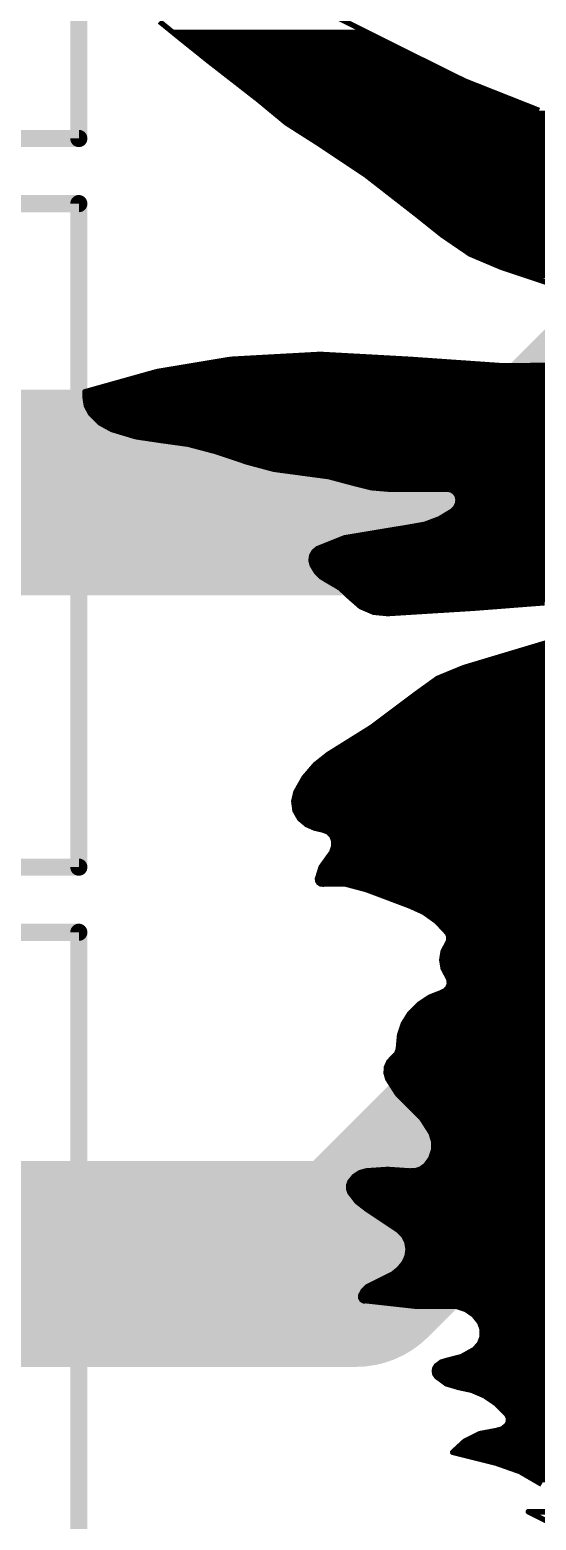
# Model space of a CAD drawing. Extents: x -0.6 to 18.1, y -1.8 to 18.1.
# Drawn here: x 5.13 to 6.631, y 9.528 to 13.944 of the extents above; entities that cross this region are included whole.
import ezdxf

# ---------------------------------------------------------------- set-up
doc = ezdxf.new("R2010")
doc.units = 0
for name, color, linetype in [('1', 12, 'CONTINUOUS'), ('22', 253, 'CONTINUOUS'), ('39', 12, 'CONTINUOUS')]:
    doc.layers.add(name, color=color, linetype=linetype)

msp = doc.modelspace()

# ---------------------------------------------------------------- linework, layer by layer
at = {"layer": '1', "const_width": 0.6096}
for points in [[(7.587, 13.556), (6.604, 12.573)], [(6.604, 12.573), (4.279, 12.573)], [(6.096, 10.287), (7.239, 11.43)], [(4.152, 10.287), (6.096, 10.287)]]:
    msp.add_lwpolyline(points, dxfattribs=at)
at = {"layer": '1', "const_width": 0.3048}
for points in [[(6.604, 12.4206, 1), (6.604, 12.7254)], [(6.4962, 12.6808, 1), (6.7118, 12.4652)], [(6.096, 10.1346, 1), (6.096, 10.4394)], [(5.9882, 10.3948, 1), (6.2038, 10.1792)]]:
    msp.add_lwpolyline(points, format="xyb", dxfattribs=at)
at = {"layer": '22', "const_width": 0.016}
for points in [[(6.207, 13.8976), (5.7902, 14.106)], [(5.5142, 13.9686), (5.5818, 13.9136)], [(5.5543, 13.936), (6.1302, 13.936)], [(5.5739, 13.92), (6.1622, 13.92)], [(5.5818, 13.9136), (5.6619, 13.8495)], [(5.5938, 13.904), (6.1942, 13.904)], [(5.6138, 13.888), (6.2264, 13.888)], [(5.6338, 13.872), (6.2587, 13.872)], [(6.4195, 13.7924), (6.207, 13.8976)], [(5.6538, 13.856), (6.291, 13.856)], [(5.6619, 13.8495), (5.8062, 13.7373)], [(5.6741, 13.84), (6.3233, 13.84)], [(5.6947, 13.824), (6.3556, 13.824)], [(5.7153, 13.808), (6.388, 13.808)], [(5.7359, 13.792), (6.4205, 13.792)], [(5.7564, 13.776), (6.4609, 13.776)], [(6.6399, 13.7052), (6.4195, 13.7924)], [(5.777, 13.76), (6.5014, 13.76)], [(5.7976, 13.744), (6.5418, 13.744)], [(5.8062, 13.7373), (5.8904, 13.6677)], [(5.8175, 13.728), (6.5823, 13.728)], [(5.8368, 13.712), (6.6227, 13.712)], [(5.8562, 13.696), (6.6614, 13.696)], [(5.8756, 13.68), (6.6987, 13.68)], [(5.8904, 13.6677), (5.9826, 13.609)], [(5.8963, 13.664), (6.7361, 13.664)], [(5.9214, 13.648), (6.7735, 13.648)], [(5.9465, 13.632), (6.8108, 13.632)], [(5.9716, 13.616), (6.8482, 13.616)], [(5.9826, 13.609), (6.1269, 13.5128)], [(5.9961, 13.6), (6.8855, 13.6)], [(6.0201, 13.584), (6.9229, 13.584)], [(6.0441, 13.568), (6.9603, 13.568)], [(6.0681, 13.552), (6.9946, 13.552)], [(6.0921, 13.536), (7.0265, 13.536)], [(6.1161, 13.52), (7.0585, 13.52)], [(6.1269, 13.5128), (6.2712, 13.4006)], [(6.1382, 13.504), (7.0904, 13.504)], [(6.1588, 13.488), (7.1313, 13.488)], [(6.1794, 13.472), (9.1251, 13.472)], [(6.2, 13.456), (9.1363, 13.456)], [(6.2205, 13.44), (9.1476, 13.44)], [(6.2411, 13.424), (9.1588, 13.424)], [(6.2617, 13.408), (9.1701, 13.408)], [(6.2712, 13.4006), (6.3514, 13.3365)], [(6.282, 13.392), (9.1814, 13.392)], [(6.302, 13.376), (9.1926, 13.376)], [(6.322, 13.36), (9.2039, 13.36)], [(6.342, 13.344), (9.2152, 13.344)], [(6.3514, 13.3365), (6.4347, 13.2796)], [(6.3638, 13.328), (9.2264, 13.328)], [(6.3873, 13.312), (9.2377, 13.312)], [(6.4107, 13.296), (9.249, 13.296)], [(6.4341, 13.28), (9.2602, 13.28)], [(6.4347, 13.2796), (6.5277, 13.2403)], [(6.4716, 13.264), (9.2715, 13.264)], [(6.5095, 13.248), (9.2828, 13.248)], [(6.5277, 13.2403), (6.672, 13.1922)], [(6.5526, 13.232), (9.294, 13.232)], [(6.6006, 13.216), (9.3053, 13.216)], [(5.9906, 12.9824), (5.7261, 12.9678)], [(5.8745, 12.976), (6.1067, 12.976)], [(6.2551, 12.9678), (5.9906, 12.9824)], [(5.507, 12.9314), (5.2932, 12.8715)], [(5.7261, 12.9678), (5.507, 12.9314)], [(5.5829, 12.944), (9.494, 12.944)], [(5.6792, 12.96), (6.3671, 12.96)], [(6.5353, 12.9483), (6.2551, 12.9678)], [(6.8162, 12.9517), (6.5353, 12.9483)], [(5.3807, 12.896), (9.5273, 12.896)], [(5.4378, 12.912), (9.5162, 12.912)], [(5.4949, 12.928), (9.5051, 12.928)], [(5.2932, 12.8715), (5.2932, 12.8555)], [(5.2932, 12.864), (9.5494, 12.864)], [(5.2932, 12.8555), (5.2973, 12.8301)], [(5.2944, 12.848), (9.5605, 12.848)], [(5.3235, 12.88), (9.5383, 12.88)], [(5.297, 12.832), (9.5716, 12.832)], [(5.2973, 12.8301), (5.3093, 12.8074)], [(5.3048, 12.816), (9.5826, 12.816)], [(5.3093, 12.8074), (5.338, 12.7789)], [(5.3167, 12.8), (9.5937, 12.8)], [(5.3328, 12.784), (9.6048, 12.784)], [(5.338, 12.7789), (5.3734, 12.7594)], [(5.3577, 12.768), (9.6159, 12.768)], [(5.3734, 12.7594), (5.4444, 12.7382)], [(5.3982, 12.752), (9.6272, 12.752)], [(5.4444, 12.7382), (5.5177, 12.7273)], [(5.4591, 12.736), (9.6388, 12.736)], [(5.5177, 12.7273), (5.5988, 12.7161)], [(5.5708, 12.72), (9.6505, 12.72)], [(5.5988, 12.7161), (5.678, 12.6952)], [(5.6447, 12.704), (9.6621, 12.704)], [(5.678, 12.6952), (5.7742, 12.6631)], [(5.6996, 12.688), (9.6737, 12.688)], [(5.7475, 12.672), (9.6854, 12.672)], [(5.7742, 12.6631), (5.8533, 12.6419)], [(5.8008, 12.656), (9.697, 12.656)], [(5.8533, 12.6419), (5.9345, 12.631)], [(5.8678, 12.64), (9.7086, 12.64)], [(5.9345, 12.631), (6.0157, 12.6201)], [(5.9866, 12.624), (9.7203, 12.624)], [(6.0157, 12.6201), (6.0948, 12.599)], [(6.061, 12.608), (9.7319, 12.608)], [(6.0948, 12.599), (6.1423, 12.5872)], [(6.1229, 12.592), (9.7436, 12.592)], [(6.1423, 12.5872), (6.191, 12.583)], [(6.191, 12.583), (6.3674, 12.583)], [(6.3674, 12.583), (6.3797, 12.5805)], [(6.3797, 12.5805), (6.39, 12.5736)], [(6.3864, 12.576), (9.7552, 12.576)], [(6.39, 12.5736), (6.397, 12.5632)], [(6.3975, 12.5387), (6.392, 12.5277)], [(6.397, 12.5632), (6.3994, 12.5509)], [(6.3994, 12.5509), (6.3975, 12.5387)], [(6.3976, 12.56), (9.7667, 12.56)], [(6.3983, 12.544), (9.7783, 12.544)], [(6.3439, 12.4949), (6.3006, 12.4787)], [(6.3834, 12.5189), (6.3439, 12.4949)], [(6.3457, 12.496), (9.813, 12.496)], [(6.372, 12.512), (9.8014, 12.512)], [(6.392, 12.5277), (6.3834, 12.5189)], [(6.3922, 12.528), (9.7898, 12.528)], [(6.2551, 12.4707), (6.0627, 12.4387)], [(6.1186, 12.448), (9.8476, 12.448)], [(6.2148, 12.464), (9.8361, 12.464)], [(6.3006, 12.4787), (6.2551, 12.4707)], [(6.3042, 12.48), (9.8245, 12.48)], [(5.9826, 12.4066), (5.972, 12.3978)], [(6.0627, 12.4387), (5.9826, 12.4066)], [(6.0061, 12.416), (9.8708, 12.416)], [(6.046, 12.432), (9.8592, 12.432)], [(5.9653, 12.3857), (5.9634, 12.372)], [(5.9634, 12.372), (5.9666, 12.3586)], [(5.9644, 12.368), (9.9054, 12.368)], [(5.9651, 12.384), (9.8939, 12.384)], [(5.972, 12.3978), (5.9653, 12.3857)], [(5.9666, 12.3586), (5.9784, 12.3387)], [(5.9747, 12.4), (9.8823, 12.4)], [(5.9705, 12.352), (9.917, 12.352)], [(5.9784, 12.3387), (5.9948, 12.3223)], [(5.9812, 12.336), (9.9285, 12.336)], [(5.9948, 12.3223), (6.0146, 12.3104)], [(5.9986, 12.32), (9.9401, 12.32)], [(6.0146, 12.3104), (6.0494, 12.29)], [(6.0255, 12.304), (9.9517, 12.304)], [(6.0494, 12.29), (6.0788, 12.2623)], [(6.0515, 12.288), (9.9638, 12.288)], [(6.0685, 12.272), (9.9769, 12.272)], [(6.0788, 12.2623), (6.1105, 12.2348)], [(6.0861, 12.256), (9.99, 12.256)], [(6.1045, 12.24), (6.5743, 12.24)], [(6.1105, 12.2348), (6.1492, 12.2182)], [(6.191, 12.2142), (6.4475, 12.2302)], [(6.4475, 12.2302), (6.6559, 12.2463)], [(6.1357, 12.224), (6.3481, 12.224)], [(6.1492, 12.2182), (6.191, 12.2142)], [(6.7361, 12.1501), (6.4154, 12.0539)], [(6.5558, 12.096), (10.3457, 12.096)], [(6.6091, 12.112), (10.3373, 12.112)], [(6.4154, 12.0539), (6.3386, 12.0223)], [(6.4011, 12.048), (10.3707, 12.048)], [(6.4491, 12.064), (10.3625, 12.064)], [(6.5024, 12.08), (10.3541, 12.08)], [(6.3386, 12.0223), (6.2712, 11.9738)], [(6.3299, 12.016), (10.3873, 12.016)], [(6.3622, 12.032), (10.379, 12.032)], [(6.2712, 11.9738), (6.1429, 11.8776)], [(6.2635, 11.968), (10.4122, 11.968)], [(6.2854, 11.984), (10.4039, 11.984)], [(6.3076, 12), (10.3956, 12)], [(6.1995, 11.92), (10.437, 11.92)], [(6.2208, 11.936), (10.4287, 11.936)], [(6.2421, 11.952), (10.4204, 11.952)], [(6.1429, 11.8776), (6.0146, 11.7974)], [(6.1339, 11.872), (10.4671, 11.872)], [(6.1568, 11.888), (10.4568, 11.888)], [(6.1781, 11.904), (10.4465, 11.904)], [(6.0827, 11.84), (10.4877, 11.84)], [(6.1083, 11.856), (10.4774, 11.856)], [(6.0146, 11.7974), (5.9755, 11.7665)], [(6.0078, 11.792), (10.5186, 11.792)], [(6.0316, 11.808), (10.5083, 11.808)], [(6.0572, 11.824), (10.498, 11.824)], [(5.9755, 11.7665), (5.943, 11.7286)], [(5.9562, 11.744), (10.5538, 11.744)], [(5.9699, 11.76), (10.5403, 11.76)], [(5.9875, 11.776), (10.5289, 11.776)], [(5.943, 11.7286), (5.9185, 11.6852)], [(5.9246, 11.696), (10.5944, 11.696)], [(5.9336, 11.712), (10.5809, 11.712)], [(5.9427, 11.728), (10.5673, 11.728)], [(5.9185, 11.6852), (5.9122, 11.6583)], [(5.9122, 11.6583), (5.9159, 11.6309)], [(5.9135, 11.664), (10.6215, 11.664)], [(5.9173, 11.68), (10.6079, 11.68)], [(5.9136, 11.648), (10.635, 11.648)], [(5.9158, 11.632), (10.6486, 11.632)], [(5.9159, 11.6309), (5.9294, 11.6067)], [(5.9242, 11.616), (10.6621, 11.616)], [(5.9294, 11.6067), (5.9506, 11.589)], [(5.9374, 11.6), (10.6756, 11.6)], [(5.9506, 11.589), (5.9738, 11.5787)], [(5.9619, 11.584), (10.6892, 11.584)], [(5.9738, 11.5787), (5.9986, 11.573)], [(5.9986, 11.573), (6.0137, 11.5674)], [(6.0122, 11.568), (10.7027, 11.568)], [(6.0137, 11.5674), (6.0251, 11.556)], [(6.0304, 11.5235), (6.0249, 11.5069)], [(6.0251, 11.556), (6.0307, 11.5409)], [(6.0266, 11.552), (10.717, 11.552)], [(6.0293, 11.52), (10.7437, 11.52)], [(6.0307, 11.5409), (6.0304, 11.5235)], [(6.0306, 11.536), (10.733, 11.536)], [(6.0146, 11.4928), (5.9934, 11.4633)], [(6.0112, 11.488), (10.741, 11.488)], [(6.0249, 11.5069), (6.0146, 11.4928)], [(6.0228, 11.504), (10.7423, 11.504)], [(5.9934, 11.4633), (5.9826, 11.4286)], [(5.9862, 11.44), (10.7369, 11.44)], [(5.9912, 11.456), (10.7383, 11.456)], [(5.9997, 11.472), (10.7396, 11.472)], [(5.9826, 11.4286), (5.9832, 11.4221)], [(5.983, 11.424), (10.7356, 11.424)], [(5.9832, 11.4221), (5.9866, 11.4166)], [(5.9866, 11.4166), (5.9921, 11.4132)], [(5.9921, 11.4132), (5.9986, 11.4126)], [(5.9986, 11.4126), (6.0638, 11.4134)], [(6.0638, 11.4134), (6.1269, 11.3966)], [(6.084, 11.408), (10.7342, 11.408)], [(6.1269, 11.3966), (6.2551, 11.3485)], [(6.1392, 11.392), (10.7328, 11.392)], [(6.1818, 11.376), (10.7315, 11.376)], [(6.2244, 11.36), (10.7301, 11.36)], [(6.2551, 11.3485), (6.2976, 11.3294)], [(6.2651, 11.344), (10.7288, 11.344)], [(6.2976, 11.3294), (6.3355, 11.3023)], [(6.2996, 11.328), (10.7274, 11.328)], [(6.322, 11.312), (10.7261, 11.312)], [(6.3355, 11.3023), (6.3674, 11.2683)], [(6.3415, 11.296), (10.7247, 11.296)], [(6.3564, 11.28), (10.7234, 11.28)], [(6.3674, 11.2683), (6.3722, 11.258)], [(6.3694, 11.264), (10.722, 11.264)], [(6.3722, 11.258), (6.3722, 11.2466)], [(6.3553, 11.2136), (6.3511, 11.1882)], [(6.3674, 11.2363), (6.3553, 11.2136)], [(6.3566, 11.216), (10.718, 11.216)], [(6.3651, 11.232), (10.7193, 11.232)], [(6.3722, 11.2466), (6.3674, 11.2363)], [(6.3722, 11.248), (10.7207, 11.248)], [(6.3511, 11.1882), (6.3553, 11.1628)], [(6.3518, 11.184), (10.7152, 11.184)], [(6.3531, 11.2), (10.7166, 11.2)], [(6.3544, 11.168), (10.7139, 11.168)], [(6.3553, 11.1628), (6.3674, 11.1401)], [(6.3611, 11.152), (10.7125, 11.152)], [(6.3674, 11.1401), (6.3727, 11.1295)], [(6.3694, 11.136), (10.7112, 11.136)], [(6.3727, 11.1295), (6.3735, 11.1176)], [(6.315, 11.0775), (6.2825, 11.0558)], [(6.3514, 11.092), (6.315, 11.0775)], [(6.3414, 11.088), (10.7071, 11.088)], [(6.362, 11.0974), (6.3514, 11.092)], [(6.3697, 11.1064), (6.362, 11.0974)], [(6.3677, 11.104), (10.7085, 11.104)], [(6.3735, 11.1176), (6.3697, 11.1064)], [(6.3733, 11.12), (10.7098, 11.12)], [(6.2825, 11.0558), (6.2551, 11.0278)], [(6.267, 11.04), (10.7031, 11.04)], [(6.2828, 11.056), (10.7044, 11.056)], [(6.3068, 11.072), (10.7058, 11.072)], [(6.237, 10.9986), (6.2261, 10.9659)], [(6.2348, 10.992), (10.699, 10.992)], [(6.2551, 11.0278), (6.237, 10.9986)], [(6.2428, 11.008), (10.7003, 11.008)], [(6.2527, 11.024), (10.7017, 11.024)], [(6.2261, 10.9659), (6.223, 10.9317)], [(6.2241, 10.944), (10.6949, 10.944)], [(6.2256, 10.96), (10.6963, 10.96)], [(6.2295, 10.976), (10.6976, 10.976)], [(6.207, 10.8996), (6.1945, 10.8868)], [(6.2158, 10.9083), (6.207, 10.8996)], [(6.2213, 10.9194), (6.2158, 10.9083)], [(6.2176, 10.912), (10.6922, 10.912)], [(6.223, 10.9317), (6.2213, 10.9194)], [(6.2225, 10.928), (10.6936, 10.928)], [(6.1872, 10.8705), (6.186, 10.8527)], [(6.1868, 10.864), (10.6882, 10.864)], [(6.1945, 10.8868), (6.1872, 10.8705)], [(6.1915, 10.88), (10.6895, 10.88)], [(6.2035, 10.896), (10.6909, 10.896)], [(6.186, 10.8527), (6.191, 10.8355)], [(6.1874, 10.848), (10.6868, 10.848)], [(6.191, 10.8355), (6.2187, 10.792)], [(6.1932, 10.832), (10.6854, 10.832)], [(6.2034, 10.816), (10.6841, 10.816)], [(6.2136, 10.8), (10.6827, 10.8)], [(6.2187, 10.792), (6.2551, 10.7554)], [(6.2267, 10.784), (10.6814, 10.784)], [(6.2426, 10.768), (10.68, 10.768)], [(6.2551, 10.7554), (6.2915, 10.7187)], [(6.2585, 10.752), (10.6787, 10.752)], [(6.2744, 10.736), (10.6773, 10.736)], [(6.2902, 10.72), (10.676, 10.72)], [(6.2915, 10.7187), (6.3193, 10.6752)], [(6.3009, 10.704), (10.6746, 10.704)], [(6.3111, 10.688), (10.6733, 10.688)], [(6.3193, 10.6752), (6.3271, 10.6504)], [(6.3203, 10.672), (10.6719, 10.672)], [(6.3253, 10.656), (10.6705, 10.656)], [(6.3271, 10.6504), (6.3268, 10.6245)], [(6.327, 10.64), (10.6692, 10.64)], [(6.3186, 10.5999), (6.3032, 10.579)], [(6.3128, 10.592), (10.6651, 10.592)], [(6.3268, 10.6245), (6.3186, 10.5999)], [(6.3213, 10.608), (10.6665, 10.608)], [(6.3267, 10.624), (10.6678, 10.624)], [(6.0913, 10.5463), (6.0788, 10.5309)], [(6.1078, 10.5574), (6.0913, 10.5463)], [(6.1269, 10.563), (6.1078, 10.5574)], [(6.1167, 10.56), (10.6624, 10.56)], [(6.191, 10.5674), (6.1269, 10.563)], [(6.2551, 10.563), (6.191, 10.5674)], [(6.2725, 10.5633), (6.2551, 10.563)], [(6.2891, 10.5688), (6.2725, 10.5633)], [(6.3032, 10.579), (6.2891, 10.5688)], [(6.2991, 10.576), (10.6638, 10.576)], [(6.0788, 10.5309), (6.075, 10.5204)], [(6.075, 10.5204), (6.075, 10.5093)], [(6.075, 10.512), (10.6584, 10.512)], [(6.075, 10.5093), (6.0788, 10.4988)], [(6.0777, 10.528), (10.6597, 10.528)], [(6.0894, 10.544), (10.6611, 10.544)], [(6.0788, 10.4988), (6.0998, 10.4717)], [(6.081, 10.496), (10.657, 10.496)], [(6.0933, 10.48), (10.6556, 10.48)], [(6.0998, 10.4717), (6.1269, 10.4507)], [(6.1097, 10.464), (10.6543, 10.464)], [(6.1269, 10.4507), (6.223, 10.3866)], [(6.1309, 10.448), (10.6529, 10.448)], [(6.1549, 10.432), (10.6516, 10.432)], [(6.1789, 10.416), (10.6502, 10.416)], [(6.2029, 10.4), (10.6489, 10.4)], [(6.223, 10.3866), (6.238, 10.3713)], [(6.2255, 10.384), (10.6475, 10.384)], [(6.238, 10.3713), (6.2477, 10.3521)], [(6.2396, 10.368), (10.6462, 10.368)], [(6.2477, 10.3521), (6.2512, 10.331)], [(6.2477, 10.352), (10.6448, 10.352)], [(6.2512, 10.331), (6.2482, 10.3098)], [(6.2504, 10.336), (10.6435, 10.336)], [(6.2391, 10.2904), (6.2246, 10.2728)], [(6.2371, 10.288), (10.6394, 10.288)], [(6.2482, 10.3098), (6.2391, 10.2904)], [(6.2455, 10.304), (10.6407, 10.304)], [(6.2497, 10.32), (10.6421, 10.32)], [(6.207, 10.2583), (6.1429, 10.2262)], [(6.1705, 10.24), (10.6353, 10.24)], [(6.2024, 10.256), (10.6367, 10.256)], [(6.2246, 10.2728), (6.207, 10.2583)], [(6.2236, 10.272), (10.638, 10.272)], [(6.1109, 10.1942), (6.1105, 10.1873)], [(6.1181, 10.208), (6.1109, 10.1942)], [(6.1291, 10.219), (6.1181, 10.208)], [(6.1182, 10.208), (10.6326, 10.208)], [(6.1429, 10.2262), (6.1291, 10.219)], [(6.1387, 10.224), (10.634, 10.224)], [(6.1105, 10.1873), (6.1139, 10.1812)], [(6.1108, 10.192), (10.6313, 10.192)], [(6.1139, 10.1812), (6.12, 10.1778)], [(6.12, 10.1778), (6.1269, 10.1782)], [(6.1269, 10.1782), (6.2712, 10.1622)], [(6.1467, 10.176), (10.6299, 10.176)], [(6.2712, 10.1622), (6.3674, 10.1622)], [(6.3674, 10.1622), (6.3957, 10.1613)], [(6.3957, 10.1613), (6.4226, 10.1524)], [(6.3996, 10.16), (10.6286, 10.16)], [(6.4226, 10.1524), (6.4458, 10.1362)], [(6.4346, 10.144), (10.6272, 10.144)], [(6.4458, 10.1362), (6.4635, 10.1141)], [(6.4524, 10.128), (10.6258, 10.128)], [(6.4635, 10.1141), (6.4711, 10.0932)], [(6.4643, 10.112), (10.6245, 10.112)], [(6.4708, 10.0709), (6.4626, 10.0503)], [(6.468, 10.064), (10.6204, 10.064)], [(6.4701, 10.096), (10.6231, 10.096)], [(6.4711, 10.0932), (6.4708, 10.0709)], [(6.4709, 10.08), (10.6218, 10.08)], [(6.4475, 10.0339), (6.4096, 10.0125)], [(6.4441, 10.032), (10.6177, 10.032)], [(6.4626, 10.0503), (6.4475, 10.0339)], [(6.4605, 10.048), (10.6191, 10.048)], [(6.3306, 9.9784), (6.3289, 9.9698)], [(6.3353, 9.9858), (6.3306, 9.9784)], [(6.3342, 9.984), (10.6137, 9.984)], [(6.35, 9.9966), (6.3353, 9.9858)], [(6.3674, 10.0018), (6.35, 9.9966)], [(6.3614, 10), (10.615, 10)], [(6.4096, 10.0125), (6.3674, 10.0018)], [(6.4157, 10.016), (10.6164, 10.016)], [(6.3289, 9.9698), (6.3306, 9.9612)], [(6.3293, 9.968), (10.6123, 9.968)], [(6.3306, 9.9612), (6.3353, 9.9538)], [(6.3353, 9.9538), (6.3645, 9.9321)], [(6.3377, 9.952), (10.611, 9.952)], [(6.3593, 9.936), (10.6096, 9.936)], [(6.3645, 9.9321), (6.3994, 9.9217)], [(6.3994, 9.9217), (6.4397, 9.913)], [(6.4073, 9.92), (10.6082, 9.92)], [(6.4397, 9.913), (6.4776, 9.8968)], [(6.4608, 9.904), (10.6069, 9.904)], [(6.4776, 9.8968), (6.5117, 9.8736)], [(6.4905, 9.888), (10.6055, 9.888)], [(6.5117, 9.8736), (6.5437, 9.8415)], [(6.5133, 9.872), (10.6042, 9.872)], [(6.5292, 9.856), (10.6028, 9.856)], [(6.5437, 9.8415), (6.5488, 9.8312)], [(6.5444, 9.84), (10.6015, 9.84)], [(6.5294, 9.798), (6.5117, 9.7934)], [(6.5437, 9.8094), (6.5294, 9.798)], [(6.5419, 9.808), (10.5988, 9.808)], [(6.5488, 9.8197), (6.5437, 9.8094)], [(6.5488, 9.8312), (6.5488, 9.8197)], [(6.5488, 9.824), (10.6001, 9.824)], [(6.4196, 9.7625), (6.3834, 9.7293)], [(6.4169, 9.76), (10.5947, 9.76)], [(6.4635, 9.7844), (6.4196, 9.7625)], [(6.4467, 9.776), (10.5961, 9.776)], [(6.5117, 9.7934), (6.4635, 9.7844)], [(6.5042, 9.792), (10.5974, 9.792)], [(6.3834, 9.7293), (6.5117, 9.6972)], [(6.3886, 9.728), (10.592, 9.728)], [(6.3994, 9.744), (10.5933, 9.744)], [(6.4525, 9.712), (10.5906, 9.712)], [(6.5117, 9.6972), (6.5825, 9.6722)], [(6.5151, 9.696), (10.5893, 9.696)], [(6.5604, 9.68), (10.5879, 9.68)], [(6.5825, 9.6722), (6.6474, 9.6344)], [(6.5966, 9.664), (10.5866, 9.664)], [(6.624, 9.648), (10.5852, 9.648)], [(6.688, 9.553), (6.6078, 9.553)], [(6.6078, 9.553), (6.704, 9.5048)], [(6.6098, 9.552), (10.5771, 9.552)]]:
    msp.add_lwpolyline(points, dxfattribs=at)
at = {"layer": '22', "const_width": 0.008}
for points in [[(5.5543, 13.94, 1), (5.5543, 13.932)], [(5.5739, 13.924, 1), (5.5739, 13.916)], [(5.5843, 13.9167, 1), (5.5793, 13.9105)], [(5.5793, 13.9105, 1), (5.5843, 13.9167)], [(5.5938, 13.908, 1), (5.5938, 13.9)], [(6.1302, 13.932, 1), (6.1302, 13.94)], [(6.1622, 13.916, 1), (6.1622, 13.924)], [(6.1942, 13.9, 1), (6.1942, 13.908)], [(5.6138, 13.892, 1), (5.6138, 13.884)], [(5.6338, 13.876, 1), (5.6338, 13.868)], [(6.2088, 13.9012, 1), (6.2052, 13.894)], [(6.2052, 13.894, 1), (6.2088, 13.9012)], [(6.2264, 13.884, 1), (6.2264, 13.892)], [(6.2587, 13.868, 1), (6.2587, 13.876)], [(5.6538, 13.86, 1), (5.6538, 13.852)], [(5.6644, 13.8527, 1), (5.6594, 13.8463)], [(5.6594, 13.8464, 1), (5.6644, 13.8526)], [(5.6741, 13.844, 1), (5.6741, 13.836)], [(5.6947, 13.828, 1), (5.6947, 13.82)], [(6.291, 13.852, 1), (6.291, 13.86)], [(6.3233, 13.836, 1), (6.3233, 13.844)], [(6.3556, 13.82, 1), (6.3556, 13.828)], [(5.7153, 13.812, 1), (5.7153, 13.804)], [(5.7359, 13.796, 1), (5.7359, 13.788)], [(5.7564, 13.78, 1), (5.7564, 13.772)], [(6.388, 13.804, 1), (6.388, 13.812)], [(6.4209, 13.7961, 1), (6.418, 13.7887)], [(6.4177, 13.7888, 1), (6.4212, 13.796)], [(6.4205, 13.788, 1), (6.4205, 13.796)], [(6.4609, 13.772, 1), (6.4609, 13.78)], [(5.777, 13.764, 1), (5.777, 13.756)], [(5.7976, 13.748, 1), (5.7976, 13.74)], [(5.8087, 13.7404, 1), (5.8037, 13.7342)], [(5.8037, 13.7341, 1), (5.8087, 13.7405)], [(5.8175, 13.732, 1), (5.8175, 13.724)], [(6.5014, 13.756, 1), (6.5014, 13.764)], [(6.5418, 13.74, 1), (6.5418, 13.748)], [(6.5823, 13.724, 1), (6.5823, 13.732)], [(5.8368, 13.716, 1), (5.8368, 13.708)], [(5.8562, 13.7, 1), (5.8562, 13.692)], [(6.6227, 13.708, 1), (6.6227, 13.716)], [(5.8756, 13.684, 1), (5.8756, 13.676)], [(5.8926, 13.6711, 1), (5.8883, 13.6643)], [(5.8879, 13.6646, 1), (5.893, 13.6708)], [(5.8963, 13.668, 1), (5.8963, 13.66)], [(5.9214, 13.652, 1), (5.9214, 13.644)], [(5.9465, 13.636, 1), (5.9465, 13.628)], [(5.9716, 13.62, 1), (5.9716, 13.612)], [(5.9848, 13.6123, 1), (5.9804, 13.6057)], [(5.9805, 13.6056, 1), (5.9847, 13.6124)], [(5.9961, 13.604, 1), (5.9961, 13.596)], [(6.0201, 13.588, 1), (6.0201, 13.58)], [(6.0441, 13.572, 1), (6.0441, 13.564)], [(6.0681, 13.556, 1), (6.0681, 13.548)], [(6.0921, 13.54, 1), (6.0921, 13.532)], [(6.1161, 13.524, 1), (6.1161, 13.516)], [(6.1294, 13.516, 1), (6.1244, 13.5096)], [(6.1247, 13.5095, 1), (6.1291, 13.5161)], [(6.1382, 13.508, 1), (6.1382, 13.5)], [(6.1588, 13.492, 1), (6.1588, 13.484)], [(6.1794, 13.476, 1), (6.1794, 13.468)], [(6.2, 13.46, 1), (6.2, 13.452)], [(6.2205, 13.444, 1), (6.2205, 13.436)], [(6.2411, 13.428, 1), (6.2411, 13.42)], [(6.2617, 13.412, 1), (6.2617, 13.404)], [(6.2737, 13.4037, 1), (6.2687, 13.3975)], [(6.2687, 13.3974, 1), (6.2737, 13.4038)], [(6.282, 13.396, 1), (6.282, 13.388)], [(6.302, 13.38, 1), (6.302, 13.372)], [(6.322, 13.364, 1), (6.322, 13.356)], [(6.342, 13.348, 1), (6.342, 13.34)], [(6.3537, 13.3398, 1), (6.3491, 13.3332)], [(6.3489, 13.3334, 1), (6.3539, 13.3396)], [(6.3638, 13.332, 1), (6.3638, 13.324)], [(6.3873, 13.316, 1), (6.3873, 13.308)], [(6.4107, 13.3, 1), (6.4107, 13.292)], [(6.4341, 13.284, 1), (6.4341, 13.276)], [(6.4363, 13.2832, 1), (6.4332, 13.2759)], [(6.4325, 13.2763, 1), (6.437, 13.2829)], [(6.4716, 13.268, 1), (6.4716, 13.26)], [(6.5095, 13.252, 1), (6.5095, 13.244)], [(6.529, 13.2441, 1), (6.5264, 13.2365)], [(6.5261, 13.2366, 1), (6.5293, 13.244)], [(6.5526, 13.236, 1), (6.5526, 13.228)], [(6.6006, 13.22, 1), (6.6006, 13.212)], [(5.8745, 12.98, 1), (5.8745, 12.972)], [(5.9908, 12.9864, 1), (5.9904, 12.9784)], [(5.9908, 12.9784, 1), (5.9904, 12.9864)], [(6.1067, 12.972, 1), (6.1067, 12.98)], [(5.5064, 12.9353, 1), (5.5077, 12.9275)], [(5.5081, 12.9275, 1), (5.506, 12.9352)], [(5.5829, 12.948, 1), (5.5829, 12.94)], [(5.6792, 12.964, 1), (5.6792, 12.956)], [(5.7259, 12.9718, 1), (5.7263, 12.9638)], [(5.7268, 12.9639, 1), (5.7254, 12.9717)], [(6.2554, 12.9718, 1), (6.2548, 12.9638)], [(6.2549, 12.9638, 1), (6.2553, 12.9718)], [(6.3671, 12.956, 1), (6.3671, 12.964)], [(6.5353, 12.9523, 1), (6.5354, 12.9443)], [(6.535, 12.9443, 1), (6.5356, 12.9523)], [(5.3807, 12.9, 1), (5.3807, 12.892)], [(5.4378, 12.916, 1), (5.4378, 12.908)], [(5.4949, 12.932, 1), (5.4949, 12.924)], [(5.2921, 12.8754, 1), (5.2943, 12.8676)], [(5.2972, 12.8715, 1), (5.2892, 12.8715)], [(5.2932, 12.868, 1), (5.2932, 12.86)], [(5.2892, 12.8555, 1), (5.2972, 12.8555)], [(5.2971, 12.8561, 1), (5.2893, 12.8549)], [(5.2944, 12.852, 1), (5.2944, 12.844)], [(5.3235, 12.884, 1), (5.3235, 12.876)], [(5.297, 12.836, 1), (5.297, 12.828)], [(5.3009, 12.832, 1), (5.2938, 12.8283)], [(5.2934, 12.8295, 1), (5.3013, 12.8308)], [(5.3048, 12.82, 1), (5.3048, 12.812)], [(5.3121, 12.8102, 1), (5.3065, 12.8046)], [(5.3058, 12.8055, 1), (5.3128, 12.8093)], [(5.3167, 12.804, 1), (5.3167, 12.796)], [(5.3328, 12.788, 1), (5.3328, 12.78)], [(5.3399, 12.7824, 1), (5.336, 12.7753)], [(5.3351, 12.776, 1), (5.3408, 12.7817)], [(5.3577, 12.772, 1), (5.3577, 12.764)], [(5.3745, 12.7632, 1), (5.3723, 12.7556)], [(5.3715, 12.7559, 1), (5.3753, 12.7629)], [(5.3982, 12.756, 1), (5.3982, 12.748)], [(5.445, 12.7421, 1), (5.4438, 12.7342)], [(5.4433, 12.7343, 1), (5.4455, 12.742)], [(5.4591, 12.74, 1), (5.4591, 12.732)], [(5.5182, 12.7313, 1), (5.5172, 12.7233)], [(5.5171, 12.7233, 1), (5.5183, 12.7313)], [(5.5708, 12.724, 1), (5.5708, 12.716)], [(5.5999, 12.72, 1), (5.5978, 12.7123)], [(5.5983, 12.7122, 1), (5.5994, 12.7201)], [(5.6447, 12.708, 1), (5.6447, 12.7)], [(5.6793, 12.699, 1), (5.6767, 12.6914)], [(5.677, 12.6913, 1), (5.679, 12.6991)], [(5.6996, 12.692, 1), (5.6996, 12.684)], [(5.7475, 12.676, 1), (5.7475, 12.668)], [(5.7752, 12.667, 1), (5.7732, 12.6592)], [(5.7729, 12.6593, 1), (5.7755, 12.6669)], [(5.8008, 12.66, 1), (5.8008, 12.652)], [(5.8539, 12.6459, 1), (5.8528, 12.638)], [(5.8523, 12.6381, 1), (5.8544, 12.6458)], [(5.8678, 12.644, 1), (5.8678, 12.636)], [(5.935, 12.635, 1), (5.934, 12.627)], [(5.934, 12.627, 1), (5.935, 12.635)], [(5.9866, 12.628, 1), (5.9866, 12.62)], [(6.0167, 12.6239, 1), (6.0146, 12.6162)], [(6.0151, 12.6161, 1), (6.0162, 12.624)], [(6.061, 12.612, 1), (6.061, 12.604)], [(6.0958, 12.6029, 1), (6.0938, 12.5951)], [(6.0938, 12.5951, 1), (6.0958, 12.6029)], [(6.1229, 12.596, 1), (6.1229, 12.588)], [(6.1426, 12.5912, 1), (6.1419, 12.5832)], [(6.1413, 12.5833, 1), (6.1432, 12.5911)], [(6.191, 12.587, 1), (6.191, 12.579)], [(6.1907, 12.579, 1), (6.1913, 12.587)], [(6.3682, 12.5869, 1), (6.3666, 12.5791)], [(6.3674, 12.579, 1), (6.3674, 12.587)], [(6.3819, 12.5838, 1), (6.3774, 12.5772)], [(6.3789, 12.5766, 1), (6.3804, 12.5844)], [(6.3864, 12.58, 1), (6.3864, 12.572)], [(6.3934, 12.5758, 1), (6.3867, 12.5713)], [(6.3878, 12.5702, 1), (6.3923, 12.5769)], [(6.4009, 12.5639, 1), (6.393, 12.5624)], [(6.3936, 12.5609, 1), (6.4003, 12.5654)], [(6.3976, 12.564, 1), (6.3976, 12.556)], [(6.3936, 12.5393, 1), (6.4015, 12.5381)], [(6.4011, 12.5369, 1), (6.3939, 12.5405)], [(6.3983, 12.548, 1), (6.3983, 12.54)], [(6.4034, 12.5503, 1), (6.3954, 12.5515)], [(6.3955, 12.5501, 1), (6.4033, 12.5517)], [(6.3418, 12.4983, 1), (6.346, 12.4915)], [(6.3457, 12.5, 1), (6.3457, 12.492)], [(6.3453, 12.4912, 1), (6.3425, 12.4987)], [(6.372, 12.516, 1), (6.372, 12.508)], [(6.3805, 12.5217, 1), (6.3863, 12.5161)], [(6.3855, 12.5155, 1), (6.3813, 12.5223)], [(6.3884, 12.5295, 1), (6.3956, 12.5259)], [(6.3922, 12.532, 1), (6.3922, 12.524)], [(6.3949, 12.5249, 1), (6.3892, 12.5305)], [(6.1186, 12.452, 1), (6.1186, 12.444)], [(6.2148, 12.468, 1), (6.2148, 12.46)], [(6.2544, 12.4746, 1), (6.2558, 12.4668)], [(6.2558, 12.4668, 1), (6.2544, 12.4746)], [(6.2992, 12.4824, 1), (6.302, 12.4749)], [(6.3013, 12.4747, 1), (6.2999, 12.4826)], [(6.3042, 12.484, 1), (6.3042, 12.476)], [(5.9811, 12.4103, 1), (5.9841, 12.4029)], [(5.9852, 12.4035, 1), (5.98, 12.4097)], [(6.0061, 12.42, 1), (6.0061, 12.412)], [(6.046, 12.436, 1), (6.046, 12.428)], [(6.062, 12.4426, 1), (6.0634, 12.4348)], [(6.0642, 12.435, 1), (6.0612, 12.4424)], [(5.9673, 12.3729, 1), (5.9595, 12.3711)], [(5.9595, 12.3726, 1), (5.9674, 12.3715)], [(5.9644, 12.372, 1), (5.9644, 12.364)], [(5.9651, 12.388, 1), (5.9651, 12.38)], [(5.9618, 12.3876, 1), (5.9688, 12.3838)], [(5.9693, 12.3851, 1), (5.9614, 12.3862)], [(5.97, 12.3606, 1), (5.9632, 12.3566)], [(5.9694, 12.4008, 1), (5.9746, 12.3947)], [(5.9755, 12.3958, 1), (5.9685, 12.3997)], [(5.9747, 12.404, 1), (5.9747, 12.396)], [(5.9627, 12.3577, 1), (5.9705, 12.3595)], [(5.9705, 12.356, 1), (5.9705, 12.348)], [(5.9813, 12.3415, 1), (5.9756, 12.3359)], [(5.975, 12.3367, 1), (5.9819, 12.3408)], [(5.9812, 12.34, 1), (5.9812, 12.332)], [(5.9968, 12.3258, 1), (5.9927, 12.3189)], [(5.9919, 12.3195, 1), (5.9976, 12.3251)], [(5.9986, 12.324, 1), (5.9986, 12.316)], [(6.0166, 12.3139, 1), (6.0126, 12.3069)], [(6.0125, 12.307, 1), (6.0167, 12.3138)], [(6.0255, 12.308, 1), (6.0255, 12.3)], [(6.0522, 12.2929, 1), (6.0467, 12.2871)], [(6.0474, 12.2865, 1), (6.0514, 12.2934)], [(6.0515, 12.292, 1), (6.0515, 12.284)], [(6.0685, 12.276, 1), (6.0685, 12.268)], [(6.0814, 12.2653, 1), (6.0762, 12.2593)], [(6.0761, 12.2594, 1), (6.0815, 12.2652)], [(6.0861, 12.26, 1), (6.0861, 12.252)], [(6.1045, 12.244, 1), (6.1045, 12.236)], [(6.1121, 12.2385, 1), (6.109, 12.2311)], [(6.1079, 12.2318, 1), (6.1132, 12.2378)], [(6.4472, 12.2342, 1), (6.4478, 12.2262)], [(6.4477, 12.2262, 1), (6.4473, 12.2342)], [(6.5743, 12.236, 1), (6.5743, 12.244)], [(6.1357, 12.228, 1), (6.1357, 12.22)], [(6.1496, 12.2222, 1), (6.1488, 12.2142)], [(6.1476, 12.2145, 1), (6.1507, 12.2219)], [(6.1908, 12.2182, 1), (6.1912, 12.2102)], [(6.1906, 12.2102, 1), (6.1914, 12.2182)], [(6.3481, 12.22, 1), (6.3481, 12.228)], [(6.5558, 12.1, 1), (6.5558, 12.092)], [(6.6091, 12.116, 1), (6.6091, 12.108)], [(6.4011, 12.052, 1), (6.4011, 12.044)], [(6.4143, 12.0577, 1), (6.4165, 12.0501)], [(6.4169, 12.0502, 1), (6.4139, 12.0576)], [(6.4491, 12.068, 1), (6.4491, 12.06)], [(6.5024, 12.084, 1), (6.5024, 12.076)], [(6.3299, 12.02, 1), (6.3299, 12.012)], [(6.3371, 12.026, 1), (6.3401, 12.0186)], [(6.3409, 12.019, 1), (6.3363, 12.0255)], [(6.3622, 12.036, 1), (6.3622, 12.028)], [(6.2635, 11.972, 1), (6.2635, 11.964)], [(6.2689, 11.977, 1), (6.2735, 11.9706)], [(6.2736, 11.9706, 1), (6.2688, 11.977)], [(6.2854, 11.988, 1), (6.2854, 11.98)], [(6.3076, 12.004, 1), (6.3076, 11.996)], [(6.1995, 11.924, 1), (6.1995, 11.916)], [(6.2208, 11.94, 1), (6.2208, 11.932)], [(6.2421, 11.956, 1), (6.2421, 11.948)], [(6.1339, 11.876, 1), (6.1339, 11.868)], [(6.1405, 11.8808, 1), (6.1453, 11.8744)], [(6.145, 11.8742, 1), (6.1408, 11.881)], [(6.1568, 11.892, 1), (6.1568, 11.884)], [(6.1781, 11.908, 1), (6.1781, 11.9)], [(6.0827, 11.844, 1), (6.0827, 11.836)], [(6.1083, 11.86, 1), (6.1083, 11.852)], [(6.0078, 11.796, 1), (6.0078, 11.788)], [(6.0125, 11.8008, 1), (6.0167, 11.794)], [(6.0171, 11.7943, 1), (6.0121, 11.8005)], [(6.0316, 11.812, 1), (6.0316, 11.804)], [(6.0572, 11.828, 1), (6.0572, 11.82)], [(5.9562, 11.748, 1), (5.9562, 11.74)], [(5.9699, 11.764, 1), (5.9699, 11.756)], [(5.973, 11.7696, 1), (5.9779, 11.7634)], [(5.9785, 11.7639, 1), (5.9724, 11.7691)], [(5.9875, 11.78, 1), (5.9875, 11.772)], [(5.9246, 11.7, 1), (5.9246, 11.692)], [(5.9336, 11.716, 1), (5.9336, 11.708)], [(5.9427, 11.732, 1), (5.9427, 11.724)], [(5.94, 11.7312, 1), (5.9461, 11.726)], [(5.9465, 11.7266, 1), (5.9395, 11.7306)], [(5.9161, 11.6588, 1), (5.9082, 11.6577)], [(5.9083, 11.6592, 1), (5.916, 11.6574)], [(5.9135, 11.668, 1), (5.9135, 11.66)], [(5.9173, 11.684, 1), (5.9173, 11.676)], [(5.915, 11.6872, 1), (5.922, 11.6832)], [(5.9224, 11.6843, 1), (5.9146, 11.6861)], [(5.9136, 11.652, 1), (5.9136, 11.644)], [(5.9158, 11.636, 1), (5.9158, 11.628)], [(5.9194, 11.6328, 1), (5.9124, 11.6289)], [(5.912, 11.6303, 1), (5.9199, 11.6314)], [(5.9242, 11.62, 1), (5.9242, 11.612)], [(5.9319, 11.6098, 1), (5.9268, 11.6036)], [(5.9259, 11.6048, 1), (5.9329, 11.6087)], [(5.9374, 11.604, 1), (5.9374, 11.596)], [(5.9522, 11.5927, 1), (5.949, 11.5853)], [(5.948, 11.5859, 1), (5.9532, 11.5921)], [(5.9619, 11.588, 1), (5.9619, 11.58)], [(5.9747, 11.5826, 1), (5.9729, 11.5748)], [(5.9722, 11.5751, 1), (5.9755, 11.5824)], [(6, 11.5768, 1), (5.9972, 11.5692)], [(5.9977, 11.5691, 1), (5.9995, 11.5769)], [(6.0122, 11.572, 1), (6.0122, 11.564)], [(6.0166, 11.5703, 1), (6.0109, 11.5646)], [(6.0123, 11.5637, 1), (6.0151, 11.5712)], [(6.0289, 11.5574, 1), (6.0214, 11.5546)], [(6.0223, 11.5532, 1), (6.028, 11.5589)], [(6.0266, 11.556, 1), (6.0266, 11.548)], [(6.0293, 11.524, 1), (6.0293, 11.516)], [(6.0264, 11.5235, 1), (6.0344, 11.5234)], [(6.0306, 11.54, 1), (6.0306, 11.532)], [(6.0342, 11.5222, 1), (6.0266, 11.5247)], [(6.0347, 11.5408, 1), (6.0267, 11.541)], [(6.0269, 11.5395, 1), (6.0345, 11.5423)], [(6.0112, 11.492, 1), (6.0112, 11.484)], [(6.0114, 11.4952, 1), (6.0178, 11.4904)], [(6.0179, 11.4905, 1), (6.0113, 11.4951)], [(6.0228, 11.508, 1), (6.0228, 11.5)], [(6.0211, 11.5082, 1), (6.0287, 11.5056)], [(6.0281, 11.5046, 1), (6.0216, 11.5093)], [(5.9862, 11.444, 1), (5.9862, 11.436)], [(5.9912, 11.46, 1), (5.9912, 11.452)], [(5.9902, 11.4656, 1), (5.9967, 11.4609)], [(5.9973, 11.4621, 1), (5.9896, 11.4645)], [(5.9997, 11.476, 1), (5.9997, 11.468)], [(5.9866, 11.429, 1), (5.9786, 11.4282)], [(5.9788, 11.4298, 1), (5.9864, 11.4274)], [(5.983, 11.428, 1), (5.983, 11.42)], [(5.9866, 11.4242, 1), (5.9798, 11.42)], [(5.9792, 11.4218, 1), (5.9872, 11.4225)], [(5.9887, 11.42, 1), (5.9845, 11.4132)], [(5.9832, 11.4145, 1), (5.99, 11.4187)], [(5.9925, 11.4172, 1), (5.9918, 11.4092)], [(5.99, 11.4098, 1), (5.9942, 11.4166)], [(5.9986, 11.4166, 1), (5.9986, 11.4086)], [(5.9982, 11.4086, 1), (5.999, 11.4166)], [(6.0649, 11.4172, 1), (6.0628, 11.4095)], [(6.0639, 11.4094, 1), (6.0638, 11.4174)], [(6.084, 11.412, 1), (6.084, 11.404)], [(6.1283, 11.4003, 1), (6.1255, 11.3929)], [(6.1259, 11.3927, 1), (6.1279, 11.4005)], [(6.1392, 11.396, 1), (6.1392, 11.388)], [(6.1818, 11.38, 1), (6.1818, 11.372)], [(6.2244, 11.364, 1), (6.2244, 11.356)], [(6.2567, 11.3521, 1), (6.2535, 11.3449)], [(6.2537, 11.3448, 1), (6.2565, 11.3522)], [(6.2651, 11.348, 1), (6.2651, 11.34)], [(6.2999, 11.3327, 1), (6.2953, 11.3261)], [(6.2996, 11.332, 1), (6.2996, 11.324)], [(6.296, 11.3257, 1), (6.2993, 11.333)], [(6.322, 11.316, 1), (6.322, 11.308)], [(6.3385, 11.305, 1), (6.3326, 11.2996)], [(6.3332, 11.2991, 1), (6.3379, 11.3056)], [(6.3415, 11.3, 1), (6.3415, 11.292)], [(6.3564, 11.284, 1), (6.3564, 11.276)], [(6.371, 11.27, 1), (6.3638, 11.2666)], [(6.3645, 11.2656, 1), (6.3703, 11.271)], [(6.3694, 11.268, 1), (6.3694, 11.26)], [(6.3762, 11.258, 1), (6.3682, 11.258)], [(6.3686, 11.2563, 1), (6.3758, 11.2597)], [(6.3518, 11.2155, 1), (6.3588, 11.2117)], [(6.3592, 11.2129, 1), (6.3514, 11.2142)], [(6.3566, 11.22, 1), (6.3566, 11.212)], [(6.3651, 11.236, 1), (6.3651, 11.228)], [(6.3638, 11.238, 1), (6.371, 11.2346)], [(6.3709, 11.2344, 1), (6.3639, 11.2382)], [(6.3722, 11.252, 1), (6.3722, 11.244)], [(6.3682, 11.2466, 1), (6.3762, 11.2466)], [(6.3758, 11.2449, 1), (6.3686, 11.2483)], [(6.3551, 11.1888, 1), (6.3472, 11.1876)], [(6.3472, 11.1888, 1), (6.3551, 11.1876)], [(6.3518, 11.188, 1), (6.3518, 11.18)], [(6.3531, 11.204, 1), (6.3531, 11.196)], [(6.3544, 11.172, 1), (6.3544, 11.164)], [(6.3588, 11.1647, 1), (6.3518, 11.1609)], [(6.3514, 11.1622, 1), (6.3592, 11.1635)], [(6.3611, 11.156, 1), (6.3611, 11.148)], [(6.371, 11.1419, 1), (6.3638, 11.1383)], [(6.3639, 11.1382, 1), (6.3709, 11.142)], [(6.3694, 11.14, 1), (6.3694, 11.132)], [(6.3766, 11.1297, 1), (6.3687, 11.1292)], [(6.3691, 11.1277, 1), (6.3762, 11.1312)], [(6.3136, 11.0812, 1), (6.3165, 11.0738)], [(6.3173, 11.0742, 1), (6.3128, 11.0808)], [(6.3414, 11.092, 1), (6.3414, 11.084)], [(6.3496, 11.0956, 1), (6.3532, 11.0884)], [(6.3529, 11.0883, 1), (6.3499, 11.0957)], [(6.359, 11.1, 1), (6.365, 11.0948)], [(6.3638, 11.0938, 1), (6.3602, 11.1009)], [(6.3677, 11.108, 1), (6.3677, 11.1)], [(6.3659, 11.1076, 1), (6.3735, 11.1051)], [(6.3728, 11.1037, 1), (6.3667, 11.109)], [(6.3733, 11.124, 1), (6.3733, 11.116)], [(6.3695, 11.1173, 1), (6.3775, 11.1179)], [(6.3773, 11.1164, 1), (6.3697, 11.1189)], [(6.267, 11.044, 1), (6.267, 11.036)], [(6.2802, 11.0591, 1), (6.2847, 11.0525)], [(6.2828, 11.06, 1), (6.2828, 11.052)], [(6.2853, 11.053, 1), (6.2796, 11.0586)], [(6.3068, 11.076, 1), (6.3068, 11.068)], [(6.2348, 10.996, 1), (6.2348, 10.988)], [(6.2336, 11.0007, 1), (6.2404, 10.9965)], [(6.2408, 10.9973, 1), (6.2332, 10.9998)], [(6.2428, 11.012, 1), (6.2428, 11.004)], [(6.2527, 11.028, 1), (6.2527, 11.02)], [(6.2522, 11.0306, 1), (6.258, 11.025)], [(6.2585, 11.0257, 1), (6.2517, 11.0299)], [(6.2241, 10.948, 1), (6.2241, 10.94)], [(6.2256, 10.964, 1), (6.2256, 10.956)], [(6.2301, 10.9656, 1), (6.2221, 10.9663)], [(6.2223, 10.9672, 1), (6.2299, 10.9647)], [(6.2295, 10.98, 1), (6.2295, 10.972)], [(6.2099, 10.8968, 1), (6.2041, 10.9024)], [(6.2122, 10.9101, 1), (6.2194, 10.9066)], [(6.2186, 10.9055, 1), (6.213, 10.9112)], [(6.2176, 10.916, 1), (6.2176, 10.908)], [(6.2173, 10.92, 1), (6.2253, 10.9189)], [(6.2249, 10.9176, 1), (6.2177, 10.9212)], [(6.2225, 10.932, 1), (6.2225, 10.924)], [(6.227, 10.9312, 1), (6.219, 10.9322)], [(6.219, 10.9321, 1), (6.227, 10.9313)], [(6.1868, 10.868, 1), (6.1868, 10.86)], [(6.1912, 10.8702, 1), (6.1832, 10.8708)], [(6.1836, 10.8721, 1), (6.1909, 10.8689)], [(6.1915, 10.884, 1), (6.1915, 10.876)], [(6.1917, 10.8896, 1), (6.1974, 10.884)], [(6.1982, 10.8852, 1), (6.1909, 10.8884)], [(6.2035, 10.9, 1), (6.2035, 10.892)], [(6.2042, 10.9024, 1), (6.2098, 10.8968)], [(6.1898, 10.8538, 1), (6.1822, 10.8515)], [(6.182, 10.8529, 1), (6.19, 10.8524)], [(6.1874, 10.852, 1), (6.1874, 10.844)], [(6.1944, 10.8377, 1), (6.1876, 10.8333)], [(6.1872, 10.8344, 1), (6.1948, 10.8366)], [(6.1932, 10.836, 1), (6.1932, 10.828)], [(6.2034, 10.82, 1), (6.2034, 10.812)], [(6.2136, 10.804, 1), (6.2136, 10.796)], [(6.2216, 10.7948, 1), (6.2159, 10.7892)], [(6.2154, 10.7899, 1), (6.2221, 10.7942)], [(6.2267, 10.788, 1), (6.2267, 10.78)], [(6.2426, 10.772, 1), (6.2426, 10.764)], [(6.2579, 10.7582, 1), (6.2523, 10.7526)], [(6.2523, 10.7526, 1), (6.2579, 10.7582)], [(6.2585, 10.756, 1), (6.2585, 10.748)], [(6.2744, 10.74, 1), (6.2744, 10.732)], [(6.2902, 10.724, 1), (6.2902, 10.716)], [(6.2949, 10.7209, 1), (6.2881, 10.7166)], [(6.2887, 10.7159, 1), (6.2943, 10.7216)], [(6.3009, 10.708, 1), (6.3009, 10.7)], [(6.3111, 10.692, 1), (6.3111, 10.684)], [(6.3231, 10.6764, 1), (6.3155, 10.674)], [(6.3159, 10.673, 1), (6.3227, 10.6774)], [(6.3203, 10.676, 1), (6.3203, 10.668)], [(6.3253, 10.66, 1), (6.3253, 10.652)], [(6.327, 10.644, 1), (6.327, 10.636)], [(6.3311, 10.6504, 1), (6.3231, 10.6505)], [(6.3233, 10.6492, 1), (6.3309, 10.6516)], [(6.3128, 10.596, 1), (6.3128, 10.588)], [(6.3148, 10.6011, 1), (6.3224, 10.5986)], [(6.3218, 10.5975, 1), (6.3154, 10.6023)], [(6.3213, 10.612, 1), (6.3213, 10.604)], [(6.3267, 10.628, 1), (6.3267, 10.62)], [(6.3228, 10.6245, 1), (6.3308, 10.6245)], [(6.3306, 10.6232, 1), (6.323, 10.6258)], [(6.0944, 10.5438, 1), (6.0882, 10.5489)], [(6.1067, 10.5612, 1), (6.109, 10.5535)], [(6.1101, 10.5541, 1), (6.1056, 10.5607)], [(6.1167, 10.564, 1), (6.1167, 10.556)], [(6.1266, 10.567, 1), (6.1272, 10.559)], [(6.128, 10.5592, 1), (6.1258, 10.5668)], [(6.1913, 10.5714, 1), (6.1907, 10.5634)], [(6.1913, 10.5634, 1), (6.1907, 10.5714)], [(6.255, 10.567, 1), (6.2552, 10.559)], [(6.2548, 10.559, 1), (6.2554, 10.567)], [(6.2713, 10.5671, 1), (6.2738, 10.5595)], [(6.2726, 10.5593, 1), (6.2725, 10.5673)], [(6.2867, 10.572, 1), (6.2914, 10.5655)], [(6.2903, 10.565, 1), (6.2878, 10.5726)], [(6.2991, 10.58, 1), (6.2991, 10.572)], [(6.3, 10.5814, 1), (6.3064, 10.5766)], [(6.3055, 10.5758, 1), (6.3009, 10.5822)], [(6.0712, 10.5218, 1), (6.0787, 10.519)], [(6.0787, 10.5107, 1), (6.0712, 10.5079)], [(6.0789, 10.5204, 1), (6.071, 10.5204)], [(6.075, 10.516, 1), (6.075, 10.508)], [(6.071, 10.5093, 1), (6.0789, 10.5093)], [(6.0777, 10.532, 1), (6.0777, 10.524)], [(6.0757, 10.5334, 1), (6.0819, 10.5284)], [(6.0826, 10.5295, 1), (6.075, 10.5323)], [(6.0894, 10.548, 1), (6.0894, 10.54)], [(6.0891, 10.5497, 1), (6.0935, 10.543)], [(6.082, 10.5012, 1), (6.0756, 10.4964)], [(6.075, 10.4974, 1), (6.0826, 10.5002)], [(6.081, 10.5, 1), (6.081, 10.492)], [(6.0933, 10.484, 1), (6.0933, 10.476)], [(6.1022, 10.4748, 1), (6.0973, 10.4685)], [(6.0966, 10.4692, 1), (6.1029, 10.4741)], [(6.1097, 10.468, 1), (6.1097, 10.46)], [(6.1291, 10.454, 1), (6.1247, 10.4474)], [(6.1245, 10.4475, 1), (6.1293, 10.4539)], [(6.1309, 10.452, 1), (6.1309, 10.444)], [(6.1549, 10.436, 1), (6.1549, 10.428)], [(6.1789, 10.42, 1), (6.1789, 10.412)], [(6.2029, 10.404, 1), (6.2029, 10.396)], [(6.2259, 10.3894, 1), (6.2201, 10.3838)], [(6.2208, 10.3833, 1), (6.2252, 10.3899)], [(6.2255, 10.388, 1), (6.2255, 10.38)], [(6.2415, 10.3731, 1), (6.2344, 10.3694)], [(6.2351, 10.3685, 1), (6.2408, 10.374)], [(6.2396, 10.372, 1), (6.2396, 10.364)], [(6.2516, 10.3528, 1), (6.2437, 10.3515)], [(6.2477, 10.356, 1), (6.2477, 10.348)], [(6.2441, 10.3503, 1), (6.2512, 10.354)], [(6.2504, 10.34, 1), (6.2504, 10.332)], [(6.2551, 10.3305, 1), (6.2472, 10.3316)], [(6.2472, 10.3303, 1), (6.2551, 10.3317)], [(6.2371, 10.292, 1), (6.2371, 10.284)], [(6.2355, 10.2921, 1), (6.2427, 10.2887)], [(6.2422, 10.2879, 1), (6.236, 10.2929)], [(6.2455, 10.308, 1), (6.2455, 10.3)], [(6.2443, 10.3103, 1), (6.2522, 10.3092)], [(6.2519, 10.3081, 1), (6.2446, 10.3115)], [(6.2497, 10.324, 1), (6.2497, 10.316)], [(6.1705, 10.244, 1), (6.1705, 10.236)], [(6.2024, 10.26, 1), (6.2024, 10.252)], [(6.2045, 10.2614, 1), (6.2095, 10.2552)], [(6.2088, 10.2547, 1), (6.2052, 10.2619)], [(6.2236, 10.276, 1), (6.2236, 10.268)], [(6.2215, 10.2753, 1), (6.2277, 10.2703)], [(6.2271, 10.2697, 1), (6.2221, 10.2759)], [(6.1149, 10.194, 1), (6.1069, 10.1944)], [(6.1153, 10.2108, 1), (6.121, 10.2051)], [(6.1182, 10.212, 1), (6.1182, 10.204)], [(6.1217, 10.2061, 1), (6.1146, 10.2098)], [(6.1273, 10.2225, 1), (6.131, 10.2154)], [(6.132, 10.2161, 1), (6.1263, 10.2218)], [(6.1387, 10.228, 1), (6.1387, 10.22)], [(6.1411, 10.2298, 1), (6.1447, 10.2226)], [(6.1448, 10.2227, 1), (6.141, 10.2297)], [(6.114, 10.1892, 1), (6.107, 10.1853)], [(6.1065, 10.1875, 1), (6.1145, 10.1871)], [(6.1108, 10.196, 1), (6.1108, 10.188)], [(6.1074, 10.1961, 1), (6.1144, 10.1923)], [(6.1158, 10.1847, 1), (6.112, 10.1777)], [(6.1104, 10.1793, 1), (6.1174, 10.1831)], [(6.1198, 10.1818, 1), (6.1202, 10.1738)], [(6.118, 10.1743, 1), (6.1219, 10.1813)], [(6.1273, 10.1822, 1), (6.1265, 10.1742)], [(6.1271, 10.1742, 1), (6.1267, 10.1822)], [(6.1467, 10.18, 1), (6.1467, 10.172)], [(6.2712, 10.1662, 1), (6.2712, 10.1582)], [(6.2708, 10.1582, 1), (6.2716, 10.1662)], [(6.3675, 10.1662, 1), (6.3673, 10.1582)], [(6.3674, 10.1582, 1), (6.3674, 10.1662)], [(6.397, 10.1651, 1), (6.3944, 10.1575)], [(6.3956, 10.1573, 1), (6.3958, 10.1653)], [(6.3996, 10.164, 1), (6.3996, 10.156)], [(6.4249, 10.1557, 1), (6.4203, 10.1491)], [(6.4213, 10.1486, 1), (6.4238, 10.1562)], [(6.4346, 10.148, 1), (6.4346, 10.14)], [(6.4489, 10.1387, 1), (6.4427, 10.1337)], [(6.4435, 10.1329, 1), (6.4481, 10.1395)], [(6.4524, 10.132, 1), (6.4524, 10.124)], [(6.4673, 10.1155, 1), (6.4597, 10.1127)], [(6.4643, 10.116, 1), (6.4643, 10.108)], [(6.4604, 10.1116, 1), (6.4666, 10.1166)], [(6.468, 10.068, 1), (6.468, 10.06)], [(6.4701, 10.1, 1), (6.4701, 10.092)], [(6.4668, 10.071, 1), (6.4748, 10.0709)], [(6.4709, 10.084, 1), (6.4709, 10.076)], [(6.4751, 10.0931, 1), (6.4671, 10.0933)], [(6.4745, 10.0695, 1), (6.4671, 10.0724)], [(6.4674, 10.0918, 1), (6.4749, 10.0946)], [(6.4441, 10.036, 1), (6.4441, 10.028)], [(6.4446, 10.0366, 1), (6.4504, 10.0312)], [(6.4495, 10.0304, 1), (6.4455, 10.0374)], [(6.4605, 10.052, 1), (6.4605, 10.044)], [(6.4588, 10.0518, 1), (6.4663, 10.0488)], [(6.4655, 10.0476, 1), (6.4596, 10.053)], [(6.3345, 9.9777, 1), (6.3266, 9.9792)], [(6.3272, 9.9806, 1), (6.3339, 9.9763)], [(6.3342, 9.988, 1), (6.3342, 9.98)], [(6.3329, 9.989, 1), (6.3377, 9.9826)], [(6.3387, 9.9836, 1), (6.3319, 9.988)], [(6.3488, 10.0004, 1), (6.3511, 9.9928)], [(6.3523, 9.9934, 1), (6.3476, 9.9998)], [(6.3614, 10.004, 1), (6.3614, 9.996)], [(6.3664, 10.0057, 1), (6.3684, 9.9979)], [(6.3685, 9.998, 1), (6.3663, 10.0056)], [(6.4076, 10.016, 1), (6.4115, 10.009)], [(6.4106, 10.0087, 1), (6.4086, 10.0164)], [(6.4157, 10.02, 1), (6.4157, 10.012)], [(6.3329, 9.9706, 1), (6.325, 9.969)], [(6.325, 9.9706, 1), (6.3329, 9.969)], [(6.3293, 9.972, 1), (6.3293, 9.964)], [(6.3339, 9.9633, 1), (6.3272, 9.959)], [(6.3266, 9.9604, 1), (6.3345, 9.9619)], [(6.3377, 9.957, 1), (6.3329, 9.9506)], [(6.3319, 9.9516, 1), (6.3387, 9.956)], [(6.3377, 9.956, 1), (6.3377, 9.948)], [(6.3593, 9.94, 1), (6.3593, 9.932)], [(6.3657, 9.9359, 1), (6.3634, 9.9283)], [(6.3621, 9.9289, 1), (6.3669, 9.9353)], [(6.4002, 9.9256, 1), (6.3986, 9.9178)], [(6.3983, 9.9179, 1), (6.4005, 9.9255)], [(6.4073, 9.924, 1), (6.4073, 9.916)], [(6.4413, 9.9167, 1), (6.4381, 9.9093)], [(6.4389, 9.9091, 1), (6.4406, 9.9169)], [(6.4608, 9.908, 1), (6.4608, 9.9)], [(6.4799, 9.9001, 1), (6.4754, 9.8935)], [(6.476, 9.8931, 1), (6.4792, 9.9005)], [(6.4905, 9.892, 1), (6.4905, 9.884)], [(6.5145, 9.8764, 1), (6.5089, 9.8708)], [(6.5133, 9.876, 1), (6.5133, 9.868)], [(6.5095, 9.8703, 1), (6.5139, 9.8769)], [(6.5292, 9.86, 1), (6.5292, 9.852)], [(6.5473, 9.8433, 1), (6.5401, 9.8397)], [(6.5444, 9.844, 1), (6.5444, 9.836)], [(6.5409, 9.8387, 1), (6.5465, 9.8443)], [(6.5269, 9.8012, 1), (6.5319, 9.7949)], [(6.5304, 9.7942, 1), (6.5284, 9.8019)], [(6.5419, 9.812, 1), (6.5419, 9.804)], [(6.5401, 9.8112, 1), (6.5473, 9.8076)], [(6.5462, 9.8063, 1), (6.5412, 9.8125)], [(6.5528, 9.8312, 1), (6.5448, 9.8312)], [(6.5488, 9.828, 1), (6.5488, 9.82)], [(6.5448, 9.8197, 1), (6.5528, 9.8197)], [(6.5452, 9.8294, 1), (6.5524, 9.833)], [(6.5524, 9.8179, 1), (6.5452, 9.8215)], [(6.4169, 9.764, 1), (6.4169, 9.756)], [(6.4178, 9.766, 1), (6.4214, 9.7589)], [(6.4223, 9.7595, 1), (6.4169, 9.7654)], [(6.4467, 9.78, 1), (6.4467, 9.772)], [(6.4627, 9.7883, 1), (6.4642, 9.7804)], [(6.4653, 9.7808, 1), (6.4617, 9.788)], [(6.5042, 9.796, 1), (6.5042, 9.788)], [(6.5107, 9.7973, 1), (6.5127, 9.7895)], [(6.5124, 9.7895, 1), (6.511, 9.7973)], [(6.3844, 9.7332, 1), (6.3824, 9.7254)], [(6.3807, 9.7322, 1), (6.3861, 9.7264)], [(6.3886, 9.732, 1), (6.3886, 9.724)], [(6.3994, 9.748, 1), (6.3994, 9.74)], [(6.4525, 9.716, 1), (6.4525, 9.708)], [(6.513, 9.701, 1), (6.5104, 9.6934)], [(6.5107, 9.6933, 1), (6.5127, 9.7011)], [(6.5151, 9.7, 1), (6.5151, 9.692)], [(6.5604, 9.684, 1), (6.5604, 9.676)], [(6.5845, 9.6757, 1), (6.5805, 9.6687)], [(6.5812, 9.6684, 1), (6.5839, 9.676)], [(6.5966, 9.668, 1), (6.5966, 9.66)], [(6.624, 9.652, 1), (6.624, 9.644)], [(6.6078, 9.557, 1), (6.6078, 9.549)], [(6.6096, 9.5566, 1), (6.606, 9.5494)], [(6.6098, 9.556, 1), (6.6098, 9.548)]]:
    msp.add_lwpolyline(points, format="xyb", dxfattribs=at)
at = {"layer": '39', "const_width": 0.0508}
for points in [[(5.275, 15.588), (5.275, 13.622)], [(5.275, 13.622), (1.329, 13.622)], [(1.329, 13.429), (5.275, 13.429)], [(5.275, 13.429), (5.275, 11.463)], [(5.275, 11.463), (1.329, 11.463)], [(1.329, 11.27), (5.275, 11.27)], [(5.275, 11.27), (5.275, 9.304)]]:
    msp.add_lwpolyline(points, dxfattribs=at)
at = {"layer": '39', "const_width": 0.0254}
for points in [[(5.275, 13.6093, 1), (5.275, 13.6347)], [(5.2623, 13.622, 1), (5.2877, 13.622)], [(5.2877, 13.429, 1), (5.2623, 13.429)], [(5.275, 13.4163, 1), (5.275, 13.4417)], [(5.275, 11.4503, 1), (5.275, 11.4757)], [(5.2623, 11.463, 1), (5.2877, 11.463)], [(5.2877, 11.27, 1), (5.2623, 11.27)], [(5.275, 11.2573, 1), (5.275, 11.2827)]]:
    msp.add_lwpolyline(points, format="xyb", dxfattribs=at)

doc.saveas('drawing.dxf')
